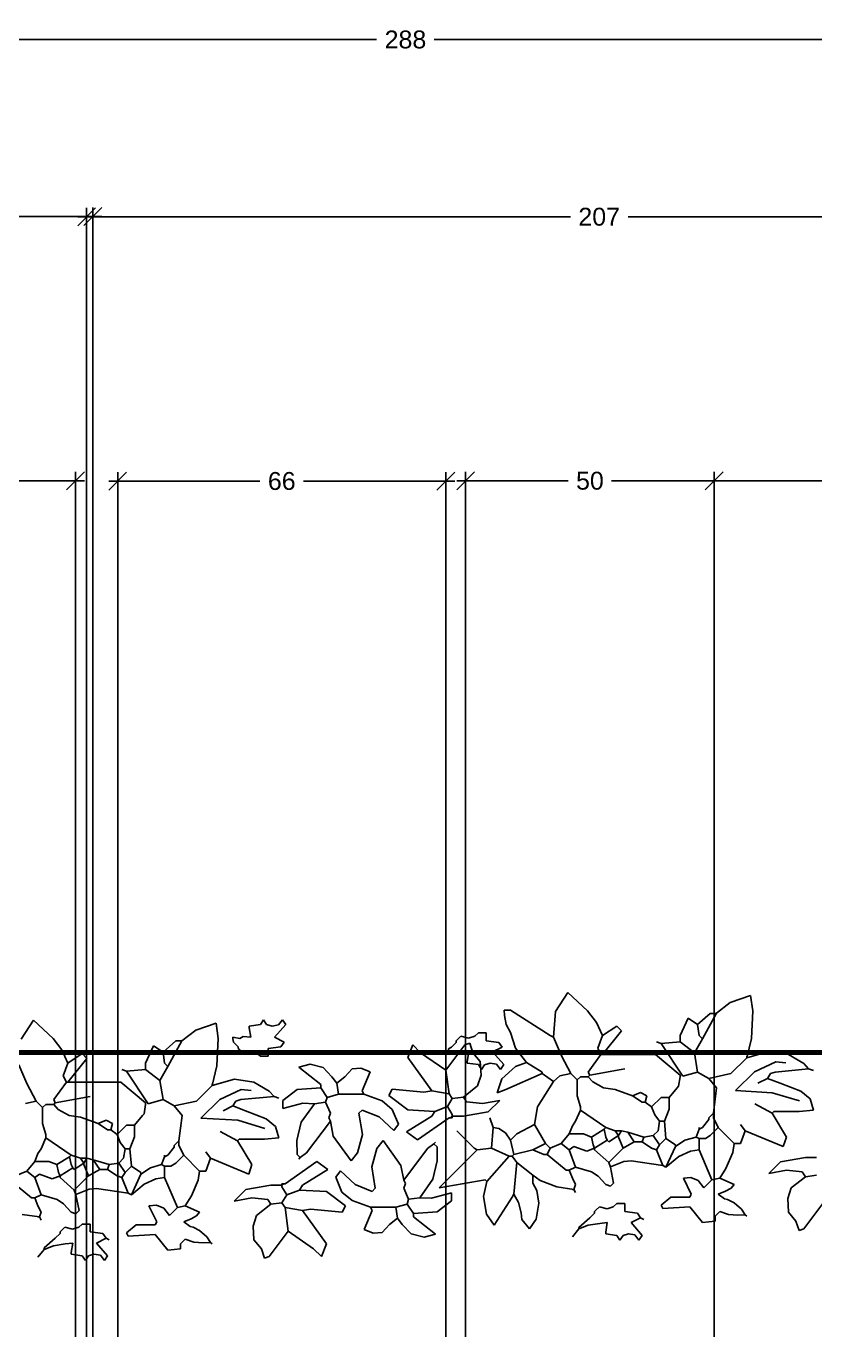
# Model space of a CAD drawing. Header units: inches. Extents: x 2013 to 15569, y -2551 to 2524.
# Drawn here: x 8420.8 to 8579.7, y 897.8 to 1160.4 of the extents above; entities that cross this region are included whole.
import ezdxf

# ---------------------------------------------------------------- set-up
doc = ezdxf.new("R2010")
doc.units = ezdxf.units.IN
doc.header["$MEASUREMENT"] = 0
doc.layers.get('0').update_dxf_attribs({"color": 80, "lineweight": 13})
doc.layers.add('A-DOOR-FULL', color=90, linetype='Continuous', lineweight=25)
doc.layers.add('A-FLOR-FTPT', color=6, linetype='Continuous', lineweight=70)
doc.layers.add('VERDE_siepe', color=96, linetype='Continuous')
doc.styles.add('ARIAL', font='Arial.ttf')
doc.dimstyles.new('TICK_36', dxfattribs={"dimtxt": 3.6, "dimasz": 3.6, "dimexe": 1.8, "dimexo": 1.2, "dimgap": 1.8, "dimtad": 0, "dimdec": 0, "dimzin": 0, "dimdsep": 46, "dimtxsty": 'ARIAL', "dimblk": 'OBLIQUE', "dimcen": 1.8, "dimdle": 1.8, "dimclrd": 256, "dimclrt": 256, "dimadec": 0, "dimazin": 0, "dimtfac": 1, "dimtdec": 0, "dimtmove": 1, "dimatfit": 3, "dimldrblk": 'OPEN90', "dimfxl": 1, "dimtfill": 1, "dimtolj": 1, "dimtzin": 0, "dimarcsym": 0})

# ---------------------------------------------------------------- blocks, each defined once
blk = doc.blocks.new('_Oblique')
at = {"color": 0, "linetype": 'ByBlock', "lineweight": -2}
blk.add_line((-0.5, -0.5), (0.5, 0.5), dxfattribs=at)
blk = doc.blocks.new('*D90')
at = {"layer": 'A-DOOR-FULL', "lineweight": -2, "transparency": 16777216}
for p, q in [((8354.87, 1068.83), (8389.36, 1068.83)), ((8432.56, 1068.83), (8398.07, 1068.83))]:
    blk.add_line(p, q, dxfattribs=at)
at = {"layer": 'A-DOOR-FULL', "color": 0, "lineweight": -2, "transparency": 16777216}
for p, q in [((8356.67, 648.7), (8356.67, 1070.63)), ((8430.76, 648.7), (8430.76, 1070.63))]:
    blk.add_line(p, q, dxfattribs=at)
at = {"layer": 'Defpoints', "color": 0, "transparency": 16777216}
for p in [(8430.76, 1068.83), (8356.67, 647.5), (8430.76, 647.5)]:
    blk.add_point(p, dxfattribs=at)
at = {"layer": 'A-DOOR-FULL', "lineweight": -2, "transparency": 16777216, "xscale": 3.6, "yscale": 3.6, "zscale": 3.6, "rotation": 180}
blk.add_blockref('_Oblique', (8356.67, 1068.83), dxfattribs=at)
at = {"layer": 'A-DOOR-FULL', "lineweight": -2, "transparency": 16777216, "xscale": 3.6, "yscale": 3.6, "zscale": 3.6}
blk.add_blockref('_Oblique', (8430.76, 1068.83), dxfattribs=at)
at = {"layer": 'A-DOOR-FULL', "transparency": 16777216, "insert": (8393.72, 1068.83), "char_height": 3.6, "attachment_point": 5, "style": 'ARIAL', "bg_fill": 3, "box_fill_scale": 1.25, "bg_fill_color": 256, "bg_fill_true_color": 13158600, "bg_fill_transparency": 0}
blk.add_mtext('\\A1;74', dxfattribs=at)
blk = doc.blocks.new('_Open90')
at = {"color": 0, "linetype": 'ByBlock', "lineweight": -2}
for p, q in [((0, 0), (-1, 0)), ((-0.5, 0.5), (0, 0)), ((0, 0), (-0.5, -0.5))]:
    blk.add_line(p, q, dxfattribs=at)
blk = doc.blocks.new('*D91')
at = {"layer": 'A-DOOR-FULL', "color": 0, "lineweight": -2, "transparency": 16777216}
for p, q in [((8353.45, 916.9), (8353.45, 1159.48)), ((8641.03, 921.32), (8641.03, 1159.48))]:
    blk.add_line(p, q, dxfattribs=at)
at = {"layer": 'A-DOOR-FULL', "lineweight": -2, "transparency": 16777216}
for p, q in [((8351.65, 1157.68), (8491.43, 1157.68)), ((8642.83, 1157.68), (8503.05, 1157.68))]:
    blk.add_line(p, q, dxfattribs=at)
at = {"layer": 'Defpoints', "color": 0, "transparency": 16777216}
for p in [(8641.03, 1157.68), (8641.03, 920.12), (8353.45, 915.7)]:
    blk.add_point(p, dxfattribs=at)
at = {"layer": 'A-DOOR-FULL', "lineweight": -2, "transparency": 16777216, "xscale": 3.6, "yscale": 3.6, "zscale": 3.6, "rotation": 180}
blk.add_blockref('_Oblique', (8353.45, 1157.68), dxfattribs=at)
at = {"layer": 'A-DOOR-FULL', "lineweight": -2, "transparency": 16777216, "xscale": 3.6, "yscale": 3.6, "zscale": 3.6}
blk.add_blockref('_Oblique', (8641.03, 1157.68), dxfattribs=at)
at = {"layer": 'A-DOOR-FULL', "transparency": 16777216, "insert": (8497.24, 1157.68), "char_height": 3.6, "attachment_point": 5, "style": 'ARIAL', "bg_fill": 3, "box_fill_scale": 1.25, "bg_fill_color": 256, "bg_fill_true_color": 13158600, "bg_fill_transparency": 0}
blk.add_mtext('\\A1;288', dxfattribs=at)
blk = doc.blocks.new('*D93')
at = {"layer": 'A-DOOR-FULL', "color": 0, "lineweight": -2, "transparency": 16777216}
for p, q in [((8353.17, 645.49), (8353.17, 1123.85)), ((8434.27, 645.49), (8434.27, 1123.85))]:
    blk.add_line(p, q, dxfattribs=at)
at = {"layer": 'A-DOOR-FULL', "lineweight": -2, "transparency": 16777216}
for p, q in [((8351.37, 1122.05), (8389.68, 1122.05)), ((8436.07, 1122.05), (8397.75, 1122.05))]:
    blk.add_line(p, q, dxfattribs=at)
at = {"layer": 'Defpoints', "color": 0, "transparency": 16777216}
for p in [(8434.27, 1122.05), (8353.17, 644.29), (8434.27, 644.29)]:
    blk.add_point(p, dxfattribs=at)
at = {"layer": 'A-DOOR-FULL', "lineweight": -2, "transparency": 16777216, "xscale": 3.6, "yscale": 3.6, "zscale": 3.6, "rotation": 180}
blk.add_blockref('_Oblique', (8353.17, 1122.05), dxfattribs=at)
at = {"layer": 'A-DOOR-FULL', "lineweight": -2, "transparency": 16777216, "xscale": 3.6, "yscale": 3.6, "zscale": 3.6}
blk.add_blockref('_Oblique', (8434.27, 1122.05), dxfattribs=at)
at = {"layer": 'A-DOOR-FULL', "transparency": 16777216, "insert": (8393.72, 1122.05), "char_height": 3.6, "attachment_point": 5, "style": 'ARIAL', "bg_fill": 3, "box_fill_scale": 1.25, "bg_fill_color": 256, "bg_fill_true_color": 13158600, "bg_fill_transparency": 0}
blk.add_mtext('\\A1;81', dxfattribs=at)
blk = doc.blocks.new('*D94')
at = {"layer": 'A-DOOR-FULL', "lineweight": -2, "transparency": 16777216}
for p, q in [((8437.48, 1068.77), (8467.93, 1068.77)), ((8507.16, 1068.77), (8476.7, 1068.77))]:
    blk.add_line(p, q, dxfattribs=at)
at = {"layer": 'A-DOOR-FULL', "color": 0, "lineweight": -2, "transparency": 16777216}
for p, q in [((8439.28, 649.25), (8439.28, 1070.57)), ((8505.36, 649.12), (8505.36, 1070.57))]:
    blk.add_line(p, q, dxfattribs=at)
at = {"layer": 'Defpoints', "color": 0, "transparency": 16777216}
for p in [(8505.36, 1068.77), (8439.28, 648.05), (8505.36, 647.92)]:
    blk.add_point(p, dxfattribs=at)
at = {"layer": 'A-DOOR-FULL', "lineweight": -2, "transparency": 16777216, "xscale": 3.6, "yscale": 3.6, "zscale": 3.6, "rotation": 180}
blk.add_blockref('_Oblique', (8439.28, 1068.77), dxfattribs=at)
at = {"layer": 'A-DOOR-FULL', "lineweight": -2, "transparency": 16777216, "xscale": 3.6, "yscale": 3.6, "zscale": 3.6}
blk.add_blockref('_Oblique', (8505.36, 1068.77), dxfattribs=at)
at = {"layer": 'A-DOOR-FULL', "transparency": 16777216, "insert": (8472.32, 1068.77), "char_height": 3.6, "attachment_point": 5, "style": 'ARIAL', "bg_fill": 3, "box_fill_scale": 1.25, "bg_fill_color": 256, "bg_fill_true_color": 13158600, "bg_fill_transparency": 0}
blk.add_mtext('\\A1;66', dxfattribs=at)
blk = doc.blocks.new('*D95')
at = {"layer": 'A-DOOR-FULL', "lineweight": -2, "transparency": 16777216}
for p, q in [((8507.56, 1068.83), (8530.02, 1068.83)), ((8561.23, 1068.83), (8538.77, 1068.83))]:
    blk.add_line(p, q, dxfattribs=at)
at = {"layer": 'A-DOOR-FULL', "color": 0, "lineweight": -2, "transparency": 16777216}
for p, q in [((8509.36, 649.12), (8509.36, 1070.63)), ((8559.43, 649.12), (8559.43, 1070.63))]:
    blk.add_line(p, q, dxfattribs=at)
at = {"layer": 'Defpoints', "color": 0, "transparency": 16777216}
for p in [(8559.43, 1068.83), (8509.36, 647.92), (8559.43, 647.92)]:
    blk.add_point(p, dxfattribs=at)
at = {"layer": 'A-DOOR-FULL', "lineweight": -2, "transparency": 16777216, "xscale": 3.6, "yscale": 3.6, "zscale": 3.6, "rotation": 180}
blk.add_blockref('_Oblique', (8509.36, 1068.83), dxfattribs=at)
at = {"layer": 'A-DOOR-FULL', "lineweight": -2, "transparency": 16777216, "xscale": 3.6, "yscale": 3.6, "zscale": 3.6}
blk.add_blockref('_Oblique', (8559.43, 1068.83), dxfattribs=at)
at = {"layer": 'A-DOOR-FULL', "transparency": 16777216, "insert": (8534.4, 1068.83), "char_height": 3.6, "attachment_point": 5, "style": 'ARIAL', "bg_fill": 3, "box_fill_scale": 1.25, "bg_fill_color": 256, "bg_fill_true_color": 13158600, "bg_fill_transparency": 0}
blk.add_mtext('\\A1;50', dxfattribs=at)
blk = doc.blocks.new('*D96')
at = {"layer": 'A-DOOR-FULL', "lineweight": -2, "transparency": 16777216}
for p, q in [((8557.63, 1068.83), (8595.1, 1068.83)), ((8641.33, 1068.83), (8603.85, 1068.83))]:
    blk.add_line(p, q, dxfattribs=at)
at = {"layer": 'A-DOOR-FULL', "color": 0, "lineweight": -2, "transparency": 16777216}
for p, q in [((8559.43, 649.12), (8559.43, 1070.63)), ((8639.53, 652.5), (8639.53, 1070.63))]:
    blk.add_line(p, q, dxfattribs=at)
at = {"layer": 'Defpoints', "color": 0, "transparency": 16777216}
for p in [(8639.53, 1068.83), (8639.53, 651.3), (8559.43, 647.92)]:
    blk.add_point(p, dxfattribs=at)
at = {"layer": 'A-DOOR-FULL', "lineweight": -2, "transparency": 16777216, "xscale": 3.6, "yscale": 3.6, "zscale": 3.6, "rotation": 180}
blk.add_blockref('_Oblique', (8559.43, 1068.83), dxfattribs=at)
at = {"layer": 'A-DOOR-FULL', "lineweight": -2, "transparency": 16777216, "xscale": 3.6, "yscale": 3.6, "zscale": 3.6}
blk.add_blockref('_Oblique', (8639.53, 1068.83), dxfattribs=at)
at = {"layer": 'A-DOOR-FULL', "transparency": 16777216, "insert": (8599.48, 1068.83), "char_height": 3.6, "attachment_point": 5, "style": 'ARIAL', "bg_fill": 3, "box_fill_scale": 1.25, "bg_fill_color": 256, "bg_fill_true_color": 13158600, "bg_fill_transparency": 0}
blk.add_mtext('\\A1;80', dxfattribs=at)
blk = doc.blocks.new('*D98')
at = {"layer": 'A-DOOR-FULL', "color": 0, "lineweight": -2, "transparency": 16777216}
for p, q in [((8433.02, 653.2), (8433.02, 1123.79)), ((8639.53, 652.5), (8639.53, 1123.79))]:
    blk.add_line(p, q, dxfattribs=at)
at = {"layer": 'A-DOOR-FULL', "lineweight": -2, "transparency": 16777216}
for p, q in [((8431.22, 1121.99), (8530.47, 1121.99)), ((8641.33, 1121.99), (8542.08, 1121.99))]:
    blk.add_line(p, q, dxfattribs=at)
at = {"layer": 'Defpoints', "color": 0, "transparency": 16777216}
for p in [(8639.53, 1121.99), (8433.02, 652), (8639.53, 651.3)]:
    blk.add_point(p, dxfattribs=at)
at = {"layer": 'A-DOOR-FULL', "lineweight": -2, "transparency": 16777216, "xscale": 3.6, "yscale": 3.6, "zscale": 3.6, "rotation": 180}
blk.add_blockref('_Oblique', (8433.02, 1121.99), dxfattribs=at)
at = {"layer": 'A-DOOR-FULL', "lineweight": -2, "transparency": 16777216, "xscale": 3.6, "yscale": 3.6, "zscale": 3.6}
blk.add_blockref('_Oblique', (8639.53, 1121.99), dxfattribs=at)
at = {"layer": 'A-DOOR-FULL', "transparency": 16777216, "insert": (8536.27, 1121.99), "char_height": 3.6, "attachment_point": 5, "style": 'ARIAL', "bg_fill": 3, "box_fill_scale": 1.25, "bg_fill_color": 256, "bg_fill_true_color": 13158600, "bg_fill_transparency": 0}
blk.add_mtext('\\A1;207', dxfattribs=at)

msp = doc.modelspace()

# ---------------------------------------------------------------- linework, layer by layer
at = {"layer": 'A-FLOR-FTPT'}
msp.add_line((8946.918, 953.685), (8038.768, 953.685), dxfattribs=at)
at = {"layer": 'VERDE_siepe'}
for p, q in [((8527.484, 961.932), (8529.977, 965.773)), ((8529.977, 965.773), (8533.936, 962.086)), ((8559.889, 961.625), (8562.675, 963.776)), ((8562.675, 963.776), (8566.781, 965.158)), ((8566.781, 965.158), (8567.221, 962.086)), ((8517.145, 962.23), (8518.423, 962.23)), ((8517.22, 961.164), (8517.145, 962.23)), ((8517.513, 959.321), (8517.22, 961.164)), ((8518.423, 962.23), (8526.404, 957.122)), ((8527.043, 956.803), (8527.484, 961.932)), ((8533.936, 962.086), (8535.695, 959.782)), ((8556.101, 959.357), (8558.655, 961.593)), ((8557.059, 956.483), (8559.889, 961.625)), ((8558.655, 961.593), (8559.932, 961.593)), ((8567.221, 962.086), (8566.928, 956.556)), ((8419.797, 956.368), (8422.29, 960.209)), ((8422.29, 960.209), (8426.249, 956.522)), ((8454.989, 958.212), (8459.094, 959.594)), ((8459.094, 959.594), (8459.534, 956.522)), ((8465.773, 959.013), (8468.008, 959.332)), ((8465.773, 958.693), (8465.773, 959.013)), ((8466.092, 956.777), (8465.773, 958.693)), ((8468.008, 959.332), (8468.647, 960.29)), ((8468.647, 960.29), (8469.27, 959.361)), ((8469.27, 959.361), (8470.361, 959.018)), ((8470.361, 959.018), (8471.67, 959.247)), ((8470.882, 956.777), (8473.116, 959.332)), ((8471.67, 959.247), (8472.478, 960.29)), ((8473.116, 959.332), (8472.478, 960.29)), ((8518.422, 957.761), (8517.513, 959.321)), ((8535.695, 959.782), (8536.942, 957.122)), ((8536.942, 957.122), (8539.816, 959.038)), ((8539.816, 959.038), (8540.774, 958.08)), ((8554.185, 960.635), (8552.588, 957.122)), ((8556.101, 959.357), (8554.185, 960.635)), ((8556.101, 959.357), (8556.42, 957.122)), ((8426.249, 956.522), (8428.009, 954.218)), ((8448.414, 953.793), (8450.969, 956.029)), ((8449.372, 950.919), (8452.203, 956.061)), ((8450.969, 956.029), (8452.246, 956.029)), ((8452.203, 956.061), (8454.989, 958.212)), ((8459.534, 956.522), (8459.241, 950.992)), ((8462.443, 956.477), (8462.443, 956.797)), ((8462.443, 956.797), (8463.886, 956.517)), ((8462.579, 955.819), (8462.443, 956.477)), ((8463.537, 954.861), (8462.579, 955.819)), ((8463.886, 956.517), (8464.579, 956.961)), ((8464.579, 956.961), (8466.092, 956.777)), ((8472.797, 955.819), (8470.882, 956.777)), ((8472.158, 954.861), (8472.797, 955.819)), ((8507.458, 955.73), (8506.5, 954.772)), ((8507.778, 956.368), (8507.458, 956.049)), ((8507.458, 956.049), (8507.458, 955.73)), ((8507.778, 956.368), (8508.416, 957.006)), ((8508.416, 957.006), (8509.973, 956.602)), ((8509.973, 956.602), (8511.227, 957.002)), ((8511.227, 957.002), (8511.929, 957.645)), ((8511.929, 957.645), (8513.526, 957.645)), ((8513.526, 957.645), (8513.526, 956.049)), ((8513.526, 956.049), (8516.08, 955.73)), ((8516.08, 955.73), (8516.719, 954.772)), ((8518.422, 957.761), (8519.38, 954.567)), ((8526.404, 957.122), (8527.043, 956.803)), ((8528.657, 953.023), (8527.043, 956.803)), ((8536.942, 957.122), (8535.984, 954.567)), ((8540.774, 958.08), (8536.942, 953.29)), ((8548.756, 955.525), (8547.798, 955.845)), ((8552.588, 955.845), (8548.756, 955.525)), ((8552.588, 957.122), (8552.588, 955.845)), ((8552.588, 955.845), (8555.462, 953.609)), ((8557.059, 956.483), (8555.462, 953.609)), ((8556.42, 957.122), (8557.059, 956.483)), ((8566.928, 956.556), (8565.999, 952.651)), ((8428.009, 954.218), (8429.255, 951.558)), ((8429.255, 951.558), (8432.129, 953.474)), ((8432.129, 953.474), (8433.087, 952.516)), ((8446.498, 955.071), (8444.901, 951.558)), ((8448.414, 953.793), (8446.498, 955.071)), ((8448.414, 953.793), (8448.733, 951.558)), ((8463.537, 954.542), (8463.537, 954.861)), ((8463.857, 954.223), (8463.537, 954.542)), ((8463.857, 954.223), (8464.495, 953.584)), ((8464.495, 953.584), (8466.052, 953.989)), ((8466.052, 953.989), (8467.306, 953.589)), ((8467.306, 953.589), (8468.008, 952.945)), ((8469.605, 954.542), (8472.158, 954.861)), ((8469.605, 952.945), (8469.605, 954.542)), ((8497.739, 952.714), (8498.697, 955.269)), ((8500.293, 953.672), (8498.697, 955.269)), ((8505.403, 950.159), (8500.293, 953.672)), ((8505.403, 950.159), (8509.234, 955.269)), ((8506.5, 954.772), (8505.913, 954.426)), ((8505.913, 954.426), (8505.913, 954.106)), ((8505.913, 954.106), (8507.221, 953.879)), ((8507.221, 953.879), (8508.5, 953.63)), ((8508.5, 953.63), (8510.013, 953.814)), ((8509.234, 955.269), (8510.192, 955.588)), ((8510.013, 953.814), (8509.694, 951.898)), ((8510.83, 953.672), (8510.192, 955.588)), ((8512.323, 951.902), (8510.83, 953.672)), ((8516.719, 954.772), (8514.803, 953.814)), ((8514.803, 953.814), (8517.038, 951.259)), ((8519.38, 954.567), (8521.615, 951.693)), ((8536.623, 953.29), (8534.068, 949.777)), ((8535.984, 954.567), (8536.623, 953.29)), ((8536.623, 953.29), (8536.942, 953.29)), ((8536.942, 953.29), (8537.261, 953.29)), ((8547.606, 953.29), (8537.261, 953.29)), ((8552.588, 949.139), (8547.606, 953.29)), ((8548.756, 955.525), (8553.13, 948.967)), ((8555.462, 953.609), (8556.101, 949.777)), ((8570.47, 953.929), (8565.999, 952.651)), ((8570.47, 953.929), (8574.406, 953.33)), ((8574.406, 953.33), (8577.485, 951.487)), ((8420.97, 947.459), (8419.357, 951.239)), ((8429.255, 951.558), (8428.297, 949.003)), ((8433.087, 952.516), (8429.255, 947.726)), ((8444.901, 951.558), (8444.901, 950.281)), ((8449.372, 950.919), (8447.775, 948.045)), ((8448.733, 951.558), (8449.372, 950.919)), ((8459.241, 950.992), (8458.312, 947.087)), ((8468.008, 952.945), (8469.605, 952.945)), ((8478.019, 951.325), (8475.738, 950.744)), ((8475.738, 950.744), (8480.207, 947.232)), ((8480.659, 950.71), (8478.019, 951.325)), ((8482.443, 948.828), (8480.659, 950.71)), ((8488.284, 950.557), (8486.524, 950.403)), ((8490.107, 949.786), (8488.284, 950.557)), ((8502.529, 946.009), (8497.739, 952.714)), ((8509.694, 951.898), (8509.694, 951.578)), ((8509.694, 951.578), (8511.929, 951.259)), ((8511.929, 951.259), (8512.568, 950.301)), ((8512.469, 949.137), (8512.323, 951.902)), ((8512.568, 950.301), (8513.191, 951.23)), ((8513.191, 951.23), (8514.282, 951.573)), ((8514.282, 951.573), (8515.591, 951.344)), ((8515.591, 951.344), (8516.4, 950.301)), ((8517.038, 951.259), (8516.4, 950.301)), ((8516.633, 948.414), (8519.419, 950.872)), ((8519.419, 950.872), (8521.615, 951.693)), ((8521.615, 951.693), (8524.808, 949.777)), ((8530.555, 949.458), (8528.657, 953.023)), ((8565.999, 952.651), (8562.806, 949.458)), ((8565.999, 952.651), (8565.999, 952.971)), ((8567.561, 949.836), (8571.848, 951.81)), ((8571.848, 951.81), (8573.862, 951.606)), ((8577.485, 951.487), (8578.452, 950.416)), ((8428.297, 949.003), (8428.936, 947.726)), ((8441.069, 949.961), (8440.111, 950.281)), ((8444.901, 950.281), (8441.069, 949.961)), ((8441.069, 949.961), (8445.443, 943.403)), ((8444.901, 950.281), (8447.775, 948.045)), ((8447.775, 948.045), (8448.414, 944.214)), ((8462.783, 948.365), (8458.312, 947.087)), ((8462.783, 948.365), (8466.719, 947.766)), ((8483.401, 947.551), (8482.443, 948.828)), ((8484.997, 948.828), (8483.401, 947.551)), ((8486.524, 950.403), (8484.997, 948.828)), ((8490.107, 949.786), (8488.51, 945.955)), ((8506.041, 945.37), (8505.403, 950.159)), ((8511.788, 946.967), (8512.469, 949.137)), ((8515.734, 945.573), (8516.633, 948.414)), ((8524.808, 949.458), (8517.464, 946.266)), ((8527.043, 947.861), (8523.85, 942.753)), ((8524.808, 949.777), (8524.808, 949.458)), ((8524.808, 949.458), (8527.043, 947.861)), ((8527.043, 947.861), (8528.364, 949.029)), ((8528.364, 949.029), (8530.555, 949.458)), ((8530.555, 949.458), (8531.833, 948.181)), ((8532.471, 948.819), (8531.833, 948.181)), ((8531.833, 948.181), (8531.833, 944.988)), ((8534.068, 948.819), (8532.471, 948.819)), ((8534.068, 949.777), (8534.387, 949.139)), ((8534.387, 949.139), (8534.068, 948.819)), ((8534.962, 947.8), (8534.068, 948.819)), ((8534.387, 949.139), (8541.412, 950.416)), ((8552.588, 948.819), (8552.269, 946.904)), ((8552.588, 948.819), (8552.588, 949.139)), ((8556.101, 949.777), (8553.13, 948.967)), ((8558.335, 948.5), (8556.101, 949.777)), ((8562.806, 949.458), (8558.335, 948.5)), ((8558.335, 948.5), (8559.932, 946.585)), ((8563.728, 946.025), (8567.561, 949.836)), ((8570.151, 948.5), (8568.235, 947.542)), ((8570.789, 949.458), (8570.151, 948.5)), ((8570.151, 948.5), (8572.705, 947.542)), ((8571.747, 949.777), (8570.789, 949.458)), ((8578.452, 950.416), (8571.747, 949.777)), ((8578.452, 950.416), (8579.41, 950.097)), ((8422.869, 943.895), (8420.97, 947.459)), ((8428.936, 947.726), (8426.381, 944.214)), ((8428.936, 947.726), (8429.255, 947.726)), ((8429.255, 947.726), (8429.574, 947.726)), ((8439.92, 947.726), (8429.574, 947.726)), ((8444.901, 943.576), (8439.92, 947.726)), ((8458.312, 947.087), (8455.119, 943.895)), ((8458.312, 947.087), (8458.312, 947.407)), ((8459.874, 944.272), (8464.161, 946.246)), ((8464.161, 946.246), (8466.175, 946.042)), ((8466.719, 947.766), (8469.798, 945.923)), ((8469.798, 945.923), (8470.765, 944.852)), ((8475.418, 946.275), (8472.544, 944.039)), ((8480.207, 946.594), (8475.418, 946.275)), ((8480.207, 947.232), (8480.207, 946.594)), ((8480.207, 946.594), (8481.485, 944.678)), ((8483.72, 945.317), (8481.485, 944.678)), ((8483.401, 947.551), (8483.72, 945.317)), ((8483.72, 945.317), (8488.829, 945.317)), ((8488.51, 945.955), (8488.829, 945.317)), ((8492.536, 943.951), (8488.829, 945.317)), ((8493.907, 945.051), (8494.545, 946.328)), ((8494.545, 946.328), (8500.932, 945.69)), ((8500.932, 945.69), (8502.529, 946.009)), ((8506.041, 945.37), (8502.529, 946.009)), ((8506.679, 944.412), (8506.041, 945.37)), ((8508.914, 944.732), (8511.788, 946.967)), ((8517.464, 946.266), (8515.734, 945.573)), ((8537.162, 946.571), (8534.962, 947.8)), ((8539.497, 946.266), (8537.162, 946.571)), ((8539.497, 946.266), (8543.008, 944.988)), ((8543.008, 944.988), (8544.605, 945.627)), ((8544.605, 945.627), (8545.882, 944.988)), ((8551.95, 946.585), (8550.353, 944.669)), ((8552.269, 946.904), (8551.95, 946.585)), ((8559.293, 941.476), (8559.932, 946.585)), ((8571.134, 945.617), (8563.728, 946.025)), ((8576.59, 943.984), (8571.134, 945.617)), ((8572.705, 947.542), (8576.856, 945.946)), ((8576.856, 945.946), (8578.772, 944.35)), ((8420.677, 943.465), (8422.869, 943.895)), ((8422.869, 943.895), (8424.146, 942.618)), ((8424.784, 943.256), (8424.146, 942.618)), ((8424.146, 942.618), (8424.146, 939.424)), ((8426.381, 943.256), (8424.784, 943.256)), ((8426.381, 944.214), (8426.7, 943.576)), ((8426.7, 943.576), (8426.381, 943.256)), ((8427.275, 942.236), (8426.381, 943.256)), ((8426.7, 943.576), (8433.726, 944.852)), ((8444.901, 943.256), (8444.582, 941.34)), ((8444.901, 943.256), (8444.901, 943.576)), ((8448.414, 944.214), (8445.443, 943.403)), ((8450.649, 942.937), (8448.414, 944.214)), ((8455.119, 943.895), (8450.649, 942.937)), ((8450.649, 942.937), (8452.246, 941.021)), ((8456.042, 940.462), (8459.874, 944.272)), ((8462.464, 942.937), (8460.548, 941.979)), ((8463.102, 943.895), (8462.464, 942.937)), ((8462.464, 942.937), (8465.018, 941.979)), ((8464.06, 944.214), (8463.102, 943.895)), ((8470.765, 944.852), (8464.06, 944.214)), ((8470.765, 944.852), (8471.723, 944.533)), ((8472.544, 944.039), (8472.544, 942.443)), ((8476.553, 943.491), (8472.544, 942.443)), ((8478.93, 943.401), (8476.26, 939.65)), ((8478.93, 943.401), (8476.553, 943.491)), ((8481.165, 943.72), (8478.931, 943.401)), ((8481.485, 944.678), (8481.165, 943.72)), ((8481.165, 943.72), (8482.123, 941.485)), ((8494.589, 942.262), (8492.536, 943.951)), ((8497.739, 942.177), (8493.907, 945.051)), ((8503.167, 941.858), (8505.722, 942.816)), ((8505.722, 942.816), (8506.679, 944.412)), ((8506.679, 941.219), (8505.722, 942.816)), ((8506.679, 944.412), (8508.914, 944.732)), ((8509.553, 943.774), (8508.914, 944.732)), ((8512.746, 943.454), (8509.553, 943.774)), ((8512.746, 943.454), (8516.282, 944.068)), ((8516.282, 944.068), (8513.936, 941.764)), ((8523.85, 942.753), (8523.212, 939.24)), ((8531.833, 944.988), (8532.471, 942.753)), ((8532.471, 942.753), (8532.471, 942.114)), ((8543.008, 944.988), (8544.924, 943.711)), ((8544.924, 943.711), (8545.563, 943.711)), ((8545.882, 944.988), (8545.563, 943.711)), ((8545.563, 943.711), (8546.84, 942.753)), ((8548.756, 944.669), (8546.84, 942.753)), ((8546.84, 942.753), (8547.479, 941.156)), ((8550.353, 944.669), (8548.756, 944.669)), ((8550.353, 944.669), (8550.358, 942.27)), ((8571.109, 941.476), (8567.596, 943.392)), ((8579.41, 942.114), (8578.772, 944.35)), ((8429.475, 941.007), (8427.275, 942.236)), ((8431.81, 940.702), (8429.475, 941.007)), ((8431.81, 940.702), (8435.322, 939.424)), ((8435.322, 939.424), (8436.919, 940.063)), ((8436.919, 940.063), (8438.196, 939.424)), ((8444.263, 941.021), (8442.666, 939.105)), ((8444.582, 941.34), (8444.263, 941.021)), ((8451.607, 935.912), (8452.246, 941.021)), ((8463.447, 940.053), (8456.042, 940.462)), ((8468.903, 938.42), (8463.447, 940.053)), ((8465.018, 941.979), (8469.17, 940.382)), ((8469.17, 940.382), (8471.085, 938.786)), ((8482.123, 941.485), (8481.804, 940.527)), ((8481.804, 940.527), (8482.123, 939.888)), ((8488.51, 942.123), (8487.871, 941.485)), ((8488.577, 937.192), (8487.871, 941.485)), ((8488.51, 942.123), (8491.949, 940.725)), ((8491.949, 940.725), (8494.897, 937.972)), ((8495.854, 939.249), (8494.589, 942.262)), ((8497.419, 937.706), (8502.529, 940.9)), ((8503.167, 941.858), (8497.739, 942.177)), ((8499.655, 936.11), (8506.041, 940.58)), ((8502.529, 940.9), (8503.167, 941.858)), ((8506.36, 940.58), (8506.041, 940.58)), ((8506.36, 940.58), (8506.679, 940.9)), ((8506.679, 940.58), (8506.36, 940.58)), ((8506.679, 940.9), (8506.679, 941.219)), ((8506.679, 940.58), (8506.679, 940.9)), ((8506.679, 940.9), (8508.914, 940.9)), ((8513.936, 941.764), (8508.914, 940.9)), ((8514.27, 940.518), (8514.909, 938.602)), ((8532.471, 942.114), (8531.513, 939.879)), ((8532.471, 942.114), (8537.581, 938.602)), ((8547.479, 941.156), (8548.437, 939.879)), ((8550.358, 942.27), (8549.395, 939.879)), ((8558.335, 940.198), (8557.059, 938.602)), ((8559.293, 941.476), (8558.335, 940.518)), ((8558.335, 940.518), (8558.335, 940.198)), ((8559.293, 941.476), (8559.293, 940.518)), ((8559.293, 940.518), (8560.251, 938.602)), ((8571.109, 941.476), (8571.428, 941.795)), ((8571.109, 941.476), (8573.982, 936.686)), ((8571.428, 941.795), (8576.536, 941.795)), ((8576.536, 941.795), (8579.41, 942.114)), ((8424.146, 939.424), (8424.784, 937.189)), ((8435.322, 939.424), (8437.238, 938.147)), ((8437.238, 938.147), (8437.877, 938.147)), ((8438.196, 939.424), (8437.877, 938.147)), ((8437.877, 938.147), (8439.153, 937.189)), ((8441.069, 939.105), (8439.153, 937.189)), ((8442.666, 939.105), (8441.069, 939.105)), ((8442.666, 939.105), (8442.672, 936.706)), ((8463.422, 935.912), (8459.909, 937.828)), ((8471.723, 936.55), (8471.085, 938.786)), ((8476.26, 939.65), (8475.38, 935.963)), ((8482.123, 939.888), (8477.334, 933.501)), ((8482.123, 939.888), (8482.712, 936.885)), ((8494.897, 937.972), (8495.854, 939.249)), ((8499.655, 936.11), (8497.419, 937.706)), ((8507.565, 937.963), (8511.077, 934.45)), ((8514.909, 938.602), (8514.59, 934.45)), ((8516.047, 938.429), (8514.909, 938.602)), ((8517.366, 937.508), (8516.047, 938.429)), ((8518.422, 936.047), (8517.366, 937.508)), ((8523.212, 939.24), (8519.699, 937.324)), ((8523.212, 939.24), (8525.447, 935.408)), ((8530.875, 938.921), (8530.236, 937.324)), ((8531.513, 939.879), (8530.875, 938.921)), ((8537.261, 938.282), (8534.707, 936.686)), ((8537.581, 938.602), (8537.261, 938.282)), ((8537.261, 938.282), (8537.581, 936.686)), ((8537.581, 938.602), (8539.497, 937.963)), ((8539.497, 937.963), (8540.135, 937.005)), ((8539.497, 937.963), (8540.774, 937.963)), ((8540.774, 937.963), (8540.135, 937.005)), ((8540.774, 937.963), (8542.05, 937.644)), ((8542.05, 937.644), (8545.244, 936.686)), ((8542.05, 937.644), (8543.328, 935.728)), ((8548.118, 937.963), (8547.16, 937.005)), ((8548.437, 939.879), (8548.118, 937.963)), ((8548.437, 939.879), (8549.395, 939.879)), ((8549.395, 939.879), (8549.714, 936.366)), ((8556.42, 938.282), (8555.782, 936.686)), ((8556.42, 938.602), (8556.42, 938.282)), ((8557.059, 938.602), (8556.42, 938.282)), ((8560.251, 938.602), (8558.655, 937.005)), ((8560.251, 938.602), (8563.445, 935.408)), ((8565.68, 937.963), (8564.722, 939.24)), ((8565.68, 937.963), (8564.722, 935.408)), ((8565.68, 937.963), (8573.343, 934.77)), ((8424.784, 936.55), (8423.826, 934.315)), ((8424.784, 937.189), (8424.784, 936.55)), ((8424.784, 936.55), (8429.894, 933.038)), ((8439.153, 937.189), (8439.792, 935.592)), ((8439.792, 935.592), (8440.75, 934.315)), ((8442.672, 936.706), (8441.708, 934.315)), ((8451.607, 935.912), (8450.649, 934.954)), ((8450.649, 934.954), (8450.649, 934.634)), ((8451.607, 935.912), (8451.607, 934.954)), ((8451.607, 934.954), (8452.565, 933.038)), ((8463.422, 935.912), (8463.741, 936.231)), ((8463.422, 935.912), (8466.296, 931.122)), ((8463.741, 936.231), (8468.85, 936.231)), ((8468.85, 936.231), (8471.723, 936.55)), ((8475.38, 935.963), (8475.418, 933.182)), ((8482.712, 936.885), (8486.274, 931.905)), ((8487.552, 933.501), (8488.577, 937.192)), ((8492.767, 935.965), (8491.49, 934.369)), ((8496.33, 930.985), (8492.767, 935.966)), ((8501.708, 934.369), (8502.985, 935.327)), ((8502.985, 935.327), (8503.304, 935.646)), ((8503.624, 934.688), (8502.985, 935.327)), ((8519.699, 937.324), (8518.422, 936.047)), ((8518.422, 936.047), (8519.06, 933.173)), ((8525.447, 935.408), (8522.892, 934.131)), ((8525.447, 935.408), (8526.404, 934.45)), ((8528.639, 935.408), (8526.404, 934.45)), ((8530.236, 937.324), (8528.639, 935.408)), ((8528.639, 935.408), (8530.236, 934.131)), ((8530.236, 937.324), (8533.11, 937.324)), ((8531.194, 934.77), (8530.236, 934.131)), ((8533.749, 933.812), (8531.194, 934.77)), ((8533.11, 937.324), (8534.707, 936.686)), ((8534.707, 936.686), (8535.026, 935.089)), ((8535.026, 935.089), (8535.345, 934.45)), ((8537.9, 936.047), (8535.345, 934.45)), ((8537.581, 936.686), (8537.9, 936.047)), ((8538.219, 935.728), (8537.9, 936.047)), ((8540.135, 937.005), (8538.219, 935.728)), ((8540.135, 937.005), (8540.135, 936.686)), ((8540.135, 936.686), (8541.093, 934.45)), ((8543.328, 935.728), (8541.093, 934.45)), ((8543.328, 935.728), (8544.924, 935.728)), ((8545.244, 936.686), (8544.924, 935.728)), ((8544.924, 935.728), (8546.84, 934.45)), ((8547.16, 937.005), (8545.244, 936.686)), ((8547.16, 937.005), (8548.437, 935.089)), ((8548.437, 935.089), (8547.798, 934.131)), ((8549.714, 936.366), (8548.437, 935.089)), ((8549.714, 936.366), (8551.63, 935.089)), ((8551.63, 934.77), (8549.714, 930.619)), ((8553.546, 936.047), (8551.63, 934.77)), ((8551.63, 935.089), (8551.63, 934.77)), ((8555.782, 936.686), (8553.546, 936.047)), ((8555.782, 936.686), (8556.42, 936.366)), ((8557.697, 936.366), (8556.42, 936.366)), ((8556.42, 936.366), (8556.42, 934.131)), ((8558.655, 937.005), (8557.697, 936.366)), ((8563.203, 933.575), (8563.445, 935.408)), ((8564.722, 935.408), (8563.445, 935.408)), ((8573.343, 934.77), (8573.982, 936.686)), ((8423.188, 933.357), (8422.55, 931.76)), ((8423.826, 934.315), (8423.188, 933.357)), ((8429.574, 932.718), (8427.02, 931.122)), ((8429.894, 933.038), (8429.574, 932.718)), ((8429.574, 932.718), (8429.894, 931.122)), ((8429.894, 933.038), (8431.81, 932.399)), ((8431.81, 932.399), (8432.448, 931.441)), ((8431.81, 932.399), (8433.087, 932.399)), ((8433.087, 932.399), (8432.448, 931.441)), ((8433.087, 932.399), (8434.364, 932.08)), ((8440.431, 932.399), (8439.473, 931.441)), ((8440.75, 934.315), (8440.431, 932.399)), ((8440.75, 934.315), (8441.708, 934.315)), ((8441.708, 934.315), (8442.027, 930.802)), ((8448.733, 932.718), (8448.095, 931.122)), ((8448.733, 933.038), (8448.733, 932.718)), ((8449.372, 933.038), (8448.733, 932.718)), ((8450.649, 934.634), (8449.372, 933.038)), ((8452.565, 933.038), (8450.969, 931.441)), ((8452.565, 933.038), (8455.758, 929.844)), ((8457.993, 932.399), (8457.035, 933.676)), ((8457.993, 932.399), (8457.035, 929.844)), ((8457.993, 932.399), (8465.657, 929.206)), ((8475.418, 933.182), (8476.057, 932.543)), ((8476.057, 932.543), (8475.738, 932.224)), ((8477.334, 933.501), (8476.057, 932.543)), ((8486.275, 931.905), (8487.552, 933.501)), ((8491.49, 934.369), (8490.465, 930.678)), ((8496.919, 927.983), (8501.708, 934.369)), ((8503.662, 931.907), (8503.624, 934.688)), ((8511.716, 934.131), (8504.007, 926.422)), ((8511.077, 934.45), (8511.716, 934.131)), ((8514.59, 934.45), (8511.716, 934.131)), ((8518.102, 932.854), (8513.632, 927.745)), ((8514.59, 934.45), (8518.102, 932.854)), ((8518.102, 932.854), (8518.741, 932.854)), ((8519.06, 933.173), (8518.741, 932.854)), ((8518.741, 932.854), (8519.699, 931.576)), ((8522.892, 934.131), (8519.06, 933.173)), ((8522.892, 934.131), (8525.128, 933.173)), ((8525.128, 933.173), (8525.766, 933.173)), ((8526.404, 934.45), (8525.766, 933.173)), ((8525.766, 933.173), (8529.597, 929.981)), ((8530.236, 934.131), (8531.513, 930.619)), ((8535.345, 934.45), (8533.749, 933.812)), ((8535.345, 934.45), (8535.345, 934.131)), ((8535.345, 934.131), (8538.219, 931.576)), ((8541.093, 934.45), (8538.219, 931.576)), ((8546.84, 934.45), (8547.798, 934.131)), ((8547.798, 934.131), (8549.076, 930.939)), ((8549.714, 930.619), (8552.294, 932.776)), ((8552.294, 932.776), (8554.64, 933.821)), ((8554.64, 933.821), (8556.42, 934.131)), ((8556.42, 934.131), (8558.974, 928.065)), ((8561.796, 930.38), (8563.203, 933.575)), ((8572.793, 931.67), (8577.814, 932.534)), ((8580.049, 932.534), (8577.814, 932.534)), ((8420.953, 929.844), (8418.718, 928.886)), ((8422.55, 931.76), (8420.953, 929.844)), ((8420.953, 929.844), (8422.55, 928.567)), ((8422.55, 931.76), (8425.423, 931.76)), ((8425.423, 931.76), (8427.02, 931.122)), ((8427.02, 931.122), (8427.339, 929.525)), ((8427.339, 929.525), (8427.658, 928.886)), ((8430.213, 930.483), (8427.658, 928.886)), ((8429.894, 931.122), (8430.213, 930.483)), ((8430.532, 930.164), (8430.213, 930.483)), ((8432.448, 931.441), (8430.532, 930.164)), ((8432.448, 931.441), (8432.448, 931.122)), ((8432.448, 931.122), (8433.406, 928.886)), ((8435.642, 930.164), (8433.406, 928.886)), ((8434.364, 932.08), (8437.558, 931.122)), ((8434.364, 932.08), (8435.642, 930.164)), ((8435.642, 930.164), (8437.238, 930.164)), ((8437.558, 931.122), (8437.238, 930.164)), ((8437.238, 930.164), (8439.153, 928.886)), ((8439.473, 931.441), (8437.558, 931.122)), ((8439.473, 931.441), (8440.75, 929.525)), ((8440.75, 929.525), (8440.111, 928.567)), ((8442.027, 930.802), (8440.75, 929.525)), ((8442.027, 930.802), (8443.943, 929.525)), ((8445.859, 930.483), (8443.943, 929.206)), ((8443.943, 929.525), (8443.943, 929.206)), ((8448.095, 931.122), (8445.859, 930.483)), ((8448.095, 931.122), (8448.733, 930.802)), ((8450.011, 930.802), (8448.733, 930.802)), ((8448.733, 930.802), (8448.733, 928.567)), ((8450.969, 931.441), (8450.011, 930.802)), ((8455.516, 928.011), (8455.758, 929.844)), ((8457.035, 929.844), (8455.758, 929.844)), ((8465.657, 929.206), (8466.296, 931.122)), ((8479.387, 931.76), (8473.001, 927.291)), ((8481.623, 930.164), (8476.513, 926.971)), ((8479.387, 931.76), (8481.623, 930.164)), ((8484.145, 929.898), (8483.187, 928.622)), ((8487.092, 927.145), (8484.145, 929.898)), ((8490.465, 930.678), (8491.171, 926.386)), ((8496.918, 927.983), (8496.33, 930.985)), ((8502.782, 928.22), (8503.662, 931.907)), ((8519.699, 931.576), (8519.06, 925.191)), ((8519.699, 931.576), (8522.892, 929.023)), ((8529.597, 929.981), (8530.236, 929.981)), ((8531.513, 930.619), (8530.236, 929.981)), ((8530.236, 929.981), (8530.875, 928.384)), ((8534.75, 929.66), (8531.513, 930.619)), ((8536.059, 928.803), (8534.75, 929.66)), ((8538.219, 931.576), (8538.539, 930.619)), ((8541.241, 931.775), (8538.514, 930.689)), ((8538.539, 930.619), (8539.177, 927.426)), ((8542.689, 931.896), (8541.241, 931.775)), ((8549.076, 930.939), (8542.689, 931.896)), ((8549.076, 930.939), (8549.714, 930.619)), ((8560.571, 928.384), (8561.796, 930.38)), ((8570.447, 929.366), (8572.793, 931.67)), ((8573.982, 929.981), (8570.447, 929.366)), ((8573.982, 929.981), (8577.175, 929.661)), ((8577.175, 929.661), (8577.814, 928.703)), ((8418.079, 927.61), (8421.911, 924.417)), ((8423.507, 929.206), (8422.55, 928.567)), ((8422.55, 928.567), (8423.826, 925.055)), ((8426.062, 928.248), (8423.507, 929.206)), ((8427.658, 928.886), (8426.062, 928.248)), ((8427.658, 928.886), (8427.658, 928.567)), ((8427.658, 928.567), (8430.532, 926.013)), ((8433.406, 928.886), (8430.532, 926.013)), ((8439.153, 928.886), (8440.111, 928.567)), ((8440.111, 928.567), (8441.389, 925.375)), ((8443.943, 929.206), (8442.027, 925.055)), ((8442.027, 925.055), (8444.607, 927.213)), ((8444.607, 927.213), (8446.953, 928.257)), ((8446.953, 928.257), (8448.733, 928.567)), ((8448.733, 928.567), (8451.288, 922.501)), ((8454.109, 924.816), (8455.516, 928.011)), ((8465.106, 926.107), (8470.127, 926.971)), ((8472.362, 926.971), (8470.127, 926.971)), ((8472.362, 927.291), (8472.681, 927.291)), ((8472.362, 927.291), (8472.362, 926.971)), ((8472.681, 927.291), (8472.362, 926.971)), ((8472.362, 926.971), (8472.362, 926.652)), ((8472.681, 927.291), (8473.001, 927.291)), ((8476.513, 926.971), (8475.875, 926.013)), ((8483.187, 928.622), (8484.453, 925.609)), ((8490.532, 925.747), (8487.092, 927.145)), ((8497.237, 927.344), (8496.919, 927.983)), ((8496.919, 926.386), (8497.237, 927.344)), ((8500.112, 924.47), (8502.782, 928.22)), ((8504.007, 926.422), (8513.312, 928.065)), ((8512.931, 924.688), (8513.632, 927.745)), ((8513.312, 928.065), (8513.632, 927.745)), ((8522.892, 929.023), (8522.892, 928.703)), ((8522.892, 929.023), (8524.386, 927.946)), ((8522.892, 927.426), (8522.892, 928.703)), ((8523.731, 925.888), (8522.892, 927.426)), ((8524.386, 927.946), (8527.713, 926.631)), ((8530.875, 928.384), (8531.513, 927.107)), ((8531.513, 927.107), (8531.194, 926.149)), ((8537.581, 927.107), (8536.059, 928.803)), ((8538.539, 926.787), (8537.581, 927.107)), ((8539.177, 927.426), (8538.539, 926.787)), ((8554.757, 928.537), (8553.227, 928.384)), ((8553.227, 928.384), (8554.824, 925.191)), ((8556.224, 927.922), (8554.757, 928.537)), ((8557.378, 926.468), (8556.224, 927.922)), ((8558.974, 928.065), (8557.378, 926.468)), ((8560.571, 928.384), (8558.974, 928.065)), ((8560.571, 928.384), (8563.445, 927.107)), ((8562.851, 926.386), (8563.445, 927.107)), ((8577.814, 928.703), (8574.94, 926.468)), ((8580.049, 929.023), (8577.814, 928.703)), ((8421.911, 924.417), (8422.55, 924.417)), ((8423.826, 925.055), (8422.55, 924.417)), ((8422.55, 924.417), (8423.188, 922.82)), ((8427.063, 924.096), (8423.826, 925.055)), ((8430.532, 926.013), (8430.852, 925.055)), ((8433.555, 926.211), (8430.827, 925.125)), ((8430.852, 925.055), (8431.49, 921.862)), ((8435.003, 926.333), (8433.555, 926.211)), ((8441.389, 925.375), (8435.003, 926.333)), ((8441.389, 925.375), (8442.027, 925.055)), ((8452.885, 922.82), (8454.109, 924.816)), ((8462.76, 923.802), (8465.106, 926.107)), ((8466.296, 924.417), (8462.76, 923.802)), ((8466.296, 924.417), (8469.489, 924.097)), ((8472.362, 926.652), (8473.32, 925.055)), ((8473.32, 925.055), (8472.362, 923.459)), ((8475.875, 926.013), (8473.32, 925.055)), ((8475.875, 926.013), (8481.303, 925.694)), ((8481.303, 925.694), (8485.135, 922.82)), ((8484.453, 925.609), (8486.506, 923.919)), ((8490.532, 925.748), (8491.171, 926.386)), ((8497.876, 924.151), (8496.919, 926.386)), ((8497.876, 924.151), (8500.111, 924.47)), ((8500.112, 924.47), (8502.489, 924.38)), ((8502.489, 924.38), (8506.498, 925.428)), ((8506.498, 923.832), (8506.498, 925.428)), ((8513.585, 921.145), (8512.931, 924.688)), ((8518.741, 924.552), (8515.093, 918.915)), ((8519.06, 925.191), (8518.741, 924.552)), ((8519.06, 925.191), (8520.022, 923.488)), ((8524.113, 923.374), (8523.731, 925.888)), ((8527.713, 926.631), (8531.194, 926.149)), ((8530.875, 926.149), (8531.194, 926.149)), ((8531.194, 926.149), (8531.513, 925.51)), ((8550.672, 924.552), (8548.756, 922.955)), ((8554.504, 924.552), (8550.672, 924.552)), ((8554.824, 925.191), (8554.504, 924.552)), ((8560.251, 925.191), (8561.737, 925.772)), ((8561.529, 924.233), (8560.251, 925.191)), ((8562.147, 924.113), (8561.529, 924.233)), ((8561.737, 925.772), (8562.851, 926.386)), ((8574.94, 926.468), (8574.259, 924.297)), ((8574.259, 924.297), (8574.406, 921.532)), ((8423.188, 922.82), (8423.826, 921.543)), ((8428.373, 923.239), (8427.063, 924.096)), ((8429.894, 921.543), (8428.373, 923.239)), ((8431.49, 921.862), (8430.852, 921.223)), ((8447.071, 922.973), (8445.54, 922.82)), ((8445.54, 922.82), (8447.137, 919.627)), ((8448.537, 922.358), (8447.071, 922.973)), ((8449.691, 920.904), (8448.537, 922.358)), ((8451.288, 922.501), (8449.691, 920.904)), ((8452.885, 922.82), (8451.288, 922.501)), ((8452.885, 922.82), (8455.758, 921.543)), ((8470.127, 923.139), (8467.254, 920.904)), ((8469.489, 924.097), (8470.127, 923.139)), ((8472.362, 923.459), (8470.127, 923.139)), ((8472.362, 923.459), (8473.001, 922.501)), ((8473.001, 922.501), (8476.513, 921.862)), ((8473.001, 922.501), (8473.639, 917.711)), ((8478.11, 922.181), (8476.513, 921.862)), ((8476.513, 921.862), (8481.303, 915.156)), ((8484.497, 921.543), (8478.11, 922.181)), ((8485.135, 922.82), (8484.497, 921.543)), ((8486.506, 923.919), (8490.213, 922.554)), ((8488.935, 918.084), (8490.532, 921.916)), ((8490.532, 921.916), (8490.213, 922.554)), ((8495.322, 922.554), (8490.213, 922.554)), ((8495.322, 922.554), (8497.556, 923.193)), ((8495.641, 920.319), (8495.322, 922.554)), ((8497.556, 923.193), (8497.876, 924.151)), ((8498.834, 921.277), (8497.556, 923.193)), ((8498.834, 921.277), (8503.624, 921.596)), ((8503.624, 921.596), (8506.498, 923.832)), ((8520.022, 923.488), (8520.568, 921.431)), ((8523.568, 920.174), (8524.113, 923.374)), ((8535.665, 921.997), (8535.345, 921.678)), ((8535.345, 921.678), (8535.345, 921.359)), ((8535.665, 921.997), (8536.303, 922.636)), ((8536.303, 922.636), (8537.859, 922.231)), ((8537.859, 922.231), (8539.114, 922.631)), ((8539.114, 922.631), (8539.816, 923.275)), ((8539.816, 923.275), (8541.412, 923.275)), ((8541.412, 923.275), (8541.412, 921.678)), ((8541.412, 921.678), (8543.966, 921.359)), ((8548.756, 922.955), (8549.076, 922.317)), ((8554.504, 922.636), (8549.076, 922.317)), ((8557.059, 919.443), (8554.504, 922.636)), ((8559.613, 920.72), (8560.571, 921.678)), ((8560.571, 921.678), (8562.323, 921.102)), ((8563.438, 923.437), (8562.147, 924.113)), ((8564.904, 922.146), (8563.438, 923.437)), ((8565.68, 921.039), (8564.904, 922.146)), ((8581.326, 923.275), (8577.494, 918.165)), ((8420.027, 921.068), (8423.507, 920.585)), ((8423.188, 920.585), (8423.507, 920.585)), ((8423.826, 921.543), (8423.507, 920.585)), ((8423.507, 920.585), (8423.826, 919.946)), ((8430.852, 921.223), (8429.894, 921.543)), ((8431.427, 918.522), (8432.129, 919.165)), ((8432.129, 919.165), (8433.726, 919.165)), ((8433.726, 919.165), (8433.726, 917.569)), ((8442.985, 918.988), (8441.069, 917.391)), ((8446.817, 918.988), (8442.985, 918.988)), ((8447.137, 919.627), (8446.817, 918.988)), ((8452.565, 919.627), (8454.05, 920.208)), ((8453.843, 918.669), (8452.565, 919.627)), ((8454.05, 920.208), (8455.165, 920.822)), ((8455.165, 920.822), (8455.758, 921.543)), ((8467.254, 920.904), (8466.572, 918.733)), ((8492.518, 917.467), (8494.045, 919.042)), ((8494.045, 919.042), (8495.641, 920.319)), ((8495.641, 920.319), (8496.599, 919.042)), ((8496.599, 919.042), (8498.383, 917.16)), ((8498.834, 920.638), (8498.834, 921.277)), ((8503.304, 917.126), (8498.834, 920.638)), ((8515.093, 918.915), (8513.585, 921.145)), ((8520.568, 921.431), (8520.657, 920.081)), ((8522.254, 918.166), (8520.657, 920.081)), ((8522.254, 918.166), (8523.568, 920.174)), ((8534.387, 920.401), (8532.152, 918.485)), ((8534.041, 918.917), (8536.387, 919.26)), ((8535.345, 921.359), (8534.387, 920.401)), ((8536.387, 919.26), (8537.9, 919.443)), ((8537.9, 919.443), (8537.581, 917.527)), ((8544.605, 920.401), (8542.689, 919.443)), ((8542.689, 919.443), (8544.924, 916.888)), ((8543.966, 921.359), (8544.605, 920.401)), ((8545.244, 920.081), (8544.605, 920.401)), ((8559.613, 919.762), (8557.059, 919.443)), ((8559.613, 919.762), (8559.613, 920.72)), ((8562.323, 921.102), (8564.2, 920.918)), ((8564.2, 920.918), (8565.68, 921.039)), ((8565.68, 921.039), (8565.999, 920.72)), ((8574.406, 921.532), (8575.898, 919.762)), ((8575.898, 919.762), (8576.536, 917.846)), ((8427.658, 917.25), (8426.7, 916.292)), ((8427.978, 917.888), (8427.658, 917.569)), ((8427.658, 917.569), (8427.658, 917.25)), ((8427.978, 917.888), (8428.616, 918.527)), ((8428.616, 918.527), (8430.173, 918.122)), ((8430.173, 918.122), (8431.427, 918.522)), ((8433.726, 917.569), (8436.28, 917.25)), ((8436.28, 917.25), (8436.919, 916.292)), ((8441.069, 917.391), (8441.389, 916.753)), ((8446.817, 917.072), (8441.389, 916.753)), ((8449.372, 913.879), (8446.817, 917.072)), ((8454.461, 918.549), (8453.843, 918.669)), ((8455.751, 917.873), (8454.461, 918.549)), ((8457.217, 916.583), (8455.751, 917.873)), ((8457.994, 915.475), (8457.217, 916.583)), ((8466.572, 918.733), (8466.719, 915.968)), ((8473.639, 917.711), (8469.808, 912.601)), ((8473.639, 917.711), (8478.749, 914.198)), ((8488.935, 918.084), (8490.758, 917.314)), ((8490.758, 917.314), (8492.518, 917.467)), ((8498.383, 917.16), (8501.022, 916.546)), ((8501.022, 916.546), (8503.304, 917.126)), ((8532.152, 918.165), (8530.875, 916.569)), ((8532.152, 918.165), (8534.041, 918.917)), ((8532.152, 918.485), (8532.152, 918.165)), ((8537.581, 917.527), (8537.581, 917.207)), ((8537.581, 917.207), (8539.816, 916.888)), ((8539.816, 916.888), (8540.455, 915.93)), ((8540.455, 915.93), (8541.078, 916.859)), ((8541.078, 916.859), (8542.169, 917.202)), ((8542.169, 917.202), (8543.478, 916.974)), ((8543.478, 916.974), (8544.286, 915.93)), ((8544.924, 916.888), (8544.286, 915.93)), ((8577.494, 918.165), (8576.536, 917.846)), ((8424.465, 914.056), (8423.188, 912.46)), ((8426.7, 916.292), (8424.465, 914.376)), ((8424.465, 914.056), (8426.354, 914.807)), ((8424.465, 914.376), (8424.465, 914.056)), ((8426.354, 914.807), (8428.7, 915.15)), ((8428.7, 915.15), (8430.213, 915.334)), ((8430.213, 915.334), (8429.894, 913.418)), ((8436.919, 916.292), (8435.003, 915.334)), ((8435.003, 915.334), (8437.238, 912.779)), ((8437.558, 915.972), (8436.919, 916.292)), ((8451.927, 914.198), (8449.372, 913.879)), ((8451.927, 915.156), (8452.885, 916.114)), ((8451.927, 914.198), (8451.927, 915.156)), ((8452.885, 916.114), (8454.637, 915.538)), ((8454.637, 915.538), (8456.514, 915.354)), ((8456.514, 915.354), (8457.994, 915.475)), ((8457.993, 915.475), (8458.312, 915.156)), ((8466.719, 915.968), (8468.212, 914.198)), ((8468.212, 914.198), (8468.85, 912.282)), ((8478.749, 914.198), (8480.345, 912.601)), ((8481.303, 915.156), (8480.345, 912.601)), ((8429.894, 913.418), (8429.894, 913.098)), ((8429.894, 913.098), (8432.129, 912.779)), ((8432.129, 912.779), (8432.768, 911.821)), ((8432.768, 911.821), (8433.391, 912.75)), ((8433.391, 912.75), (8434.482, 913.093)), ((8434.482, 913.093), (8435.791, 912.864)), ((8435.791, 912.864), (8436.6, 911.821)), ((8437.238, 912.779), (8436.6, 911.821)), ((8469.808, 912.601), (8468.85, 912.282))]:
    msp.add_line(p, q, dxfattribs=at)
for centre in [(8547.606, 953.29), (8439.92, 947.726)]:
    msp.add_arc(centre, 0.0000399, 49.84401, 89.64699, dxfattribs=at)

# ---------------------------------------------------------------- next in the draw order: dimensions: what is measured, and where the dimension line sits
at = {"layer": 'A-DOOR-FULL'}
dim = msp.add_linear_dim(base=(8430.765, 1068.829), p1=(8356.671, 647.498), p2=(8430.765, 647.498), dimstyle='TICK_36', dxfattribs=at)
dim.commit()
dim.dimension.update_dxf_attribs({"geometry": '*D90', "text_midpoint": (8393.718, 1068.829)})

# ---------------------------------------------------------------- next in the draw order: dimensions: what is measured, and where the dimension line sits
dim = msp.add_linear_dim(base=(8641.029, 1157.676), p1=(8353.448, 915.695), p2=(8641.029, 920.12), dimstyle='TICK_36', dxfattribs=at)
dim.commit()
dim.dimension.update_dxf_attribs({"geometry": '*D91', "text_midpoint": (8497.239, 1157.676)})

# ---------------------------------------------------------------- next in the draw order: dimensions: what is measured, and where the dimension line sits
for base, p1, p2, picture, middle in [((8434.269, 1122.05), (8353.166, 644.293), (8434.269, 644.293), '*D93', (8393.718, 1122.05)), ((8505.359, 1068.769), (8439.275, 648.048), (8505.359, 647.923), '*D94', (8472.317, 1068.769))]:
    dim = msp.add_linear_dim(base=base, p1=p1, p2=p2, dimstyle='TICK_36', dxfattribs=at)
    dim.commit()
    dim.dimension.update_dxf_attribs({"geometry": picture, "text_midpoint": middle})

# ---------------------------------------------------------------- next in the draw order: dimensions: what is measured, and where the dimension line sits
dim = msp.add_linear_dim(base=(8559.427, 1068.829), p1=(8509.364, 647.923), p2=(8559.427, 647.923), dimstyle='TICK_36', dxfattribs=at)
dim.commit()
dim.dimension.update_dxf_attribs({"geometry": '*D95', "text_midpoint": (8534.396, 1068.829)})

# ---------------------------------------------------------------- next in the draw order: dimensions: what is measured, and where the dimension line sits
dim = msp.add_linear_dim(base=(8639.529, 1068.829), p1=(8559.427, 647.923), p2=(8639.529, 651.302), dimstyle='TICK_36', dxfattribs=at)
dim.commit()
dim.dimension.update_dxf_attribs({"geometry": '*D96', "text_midpoint": (8599.478, 1068.829)})

# ---------------------------------------------------------------- next in the draw order: dimensions: what is measured, and where the dimension line sits
dim = msp.add_linear_dim(base=(8639.529, 1121.99), p1=(8433.017, 652.003), p2=(8639.529, 651.302), dimstyle='TICK_36', dxfattribs=at)
dim.commit()
dim.dimension.update_dxf_attribs({"geometry": '*D98', "text_midpoint": (8536.273, 1121.99)})

doc.saveas('drawing.dxf')
